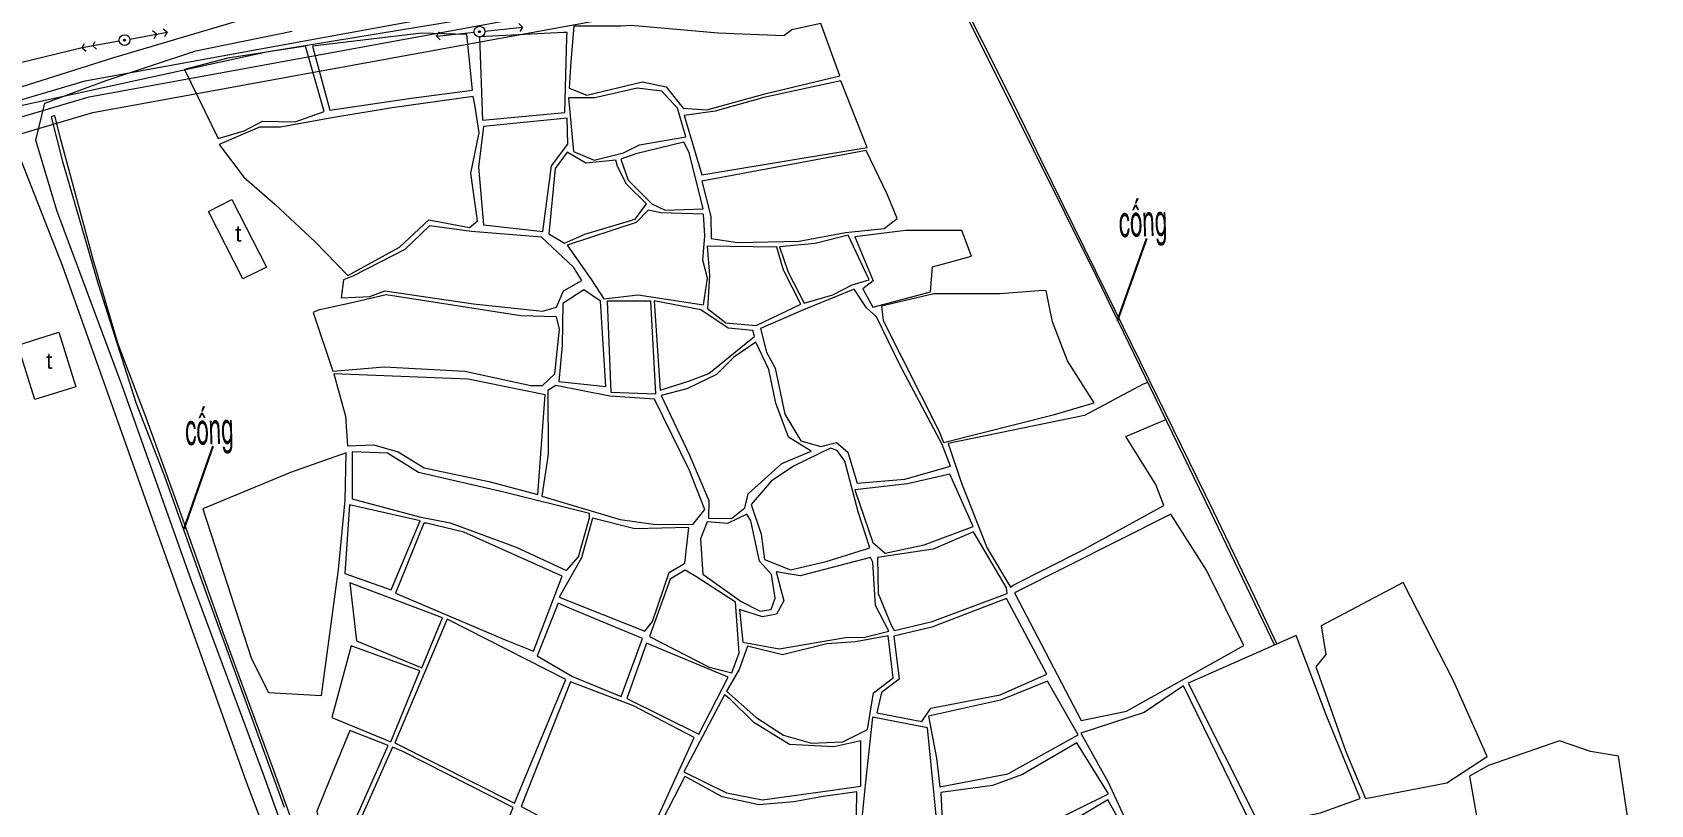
# Model space of a CAD drawing. Header units: metres. Extents: x 0 to 551036, y 0 to 1845929.
# Drawn here: x 547651 to 547950.6, y 1841933.4 to 1842076.3 of the extents above; entities that cross this region are included whole.
import ezdxf

# ---------------------------------------------------------------- set-up
doc = ezdxf.new("R2010")
doc.units = ezdxf.units.M
doc.header["$MEASUREMENT"] = 0
doc.layers.get('Defpoints').update_dxf_attribs({"lineweight": 0})
for name, color, linetype, lineweight in [('BD HH1 KEM TMB$0$caucong', 7, 'Continuous', 0), ('BD HH1 KEM TMB$0$chamnha', 7, 'Continuous', 0), ('BD HH1 KEM TMB$0$Duong BT', 7, 'Continuous', 0), ('BD HH1 KEM TMB$0$duongdapcao', 7, 'Continuous', 0), ('BD HH1 KEM TMB$0$duongdaydien', 7, 'Continuous', 0), ('BD HH1 KEM TMB$0$ghichuthuyetminh', 7, 'Continuous', 0), ('BD HH1 KEM TMB$0$Line7', 7, 'Continuous', 0), ('BD HH1 KEM TMB$0$nha', 7, 'Continuous', 0), ('Level 15', 7, 'Continuous', 0)]:
    doc.layers.add(name, color=color, linetype=linetype, lineweight=lineweight)
doc.styles.add('BD HH1 KEM TMB$0$chamnha', font='', dxfattribs={"height": 4})
doc.styles.add('BD HH1 KEM TMB$0$ghichuduongdien', font='', dxfattribs={"height": 6})
doc.styles.add('BD HH1 KEM TMB$0$Standard', font='txt.shx')
doc.styles.get("Standard").update_dxf_attribs({"font": '', "height": 4})
doc.styles.get('BD HH1 KEM TMB$0$chamnha').set_extended_font_data('.VnArial')
doc.styles.get('BD HH1 KEM TMB$0$ghichuduongdien').set_extended_font_data('.VnArial Narrow')
doc.styles.get('Standard').set_extended_font_data('.VnArial')
doc.dimstyles.get("Standard").update_dxf_attribs({"dimtxt": 0.18, "dimasz": 0.18, "dimexe": 0.18, "dimexo": 0.0625, "dimgap": 0.09, "dimtad": 0, "dimtih": 1, "dimtoh": 1, "dimdec": 4, "dimzin": 0, "dimdsep": 46, "dimtxsty": 'Standard', "dimcen": 0.09, "dimadec": 0, "dimazin": 0, "dimtfac": 1, "dimtdec": 4, "dimtofl": 0, "dimtmove": 0, "dimatfit": 3, "dimfxl": 1, "dimtolj": 1, "dimtzin": 0, "dimarcsym": 0})

# ---------------------------------------------------------------- blocks, each defined once
blk = doc.blocks.new('BD HH1 KEM TMB$0$caothe')
blk.add_hatch(color=256).paths.add_polyline_path([(1.8, 0, 1), (-1.8, 0, 1)])
for p, q in [((-80, 0), (-73.9, 7.3)), ((-10, 0), (-80, 0)), ((-80, 0), (-73.9, -7.3)), ((-60, 0), (-53.9, 7.3)), ((-60, 0), (-53.9, -7.3)), ((10, 0), (80, 0)), ((60, 0), (53.9, 7.3)), ((60, 0), (53.9, -7.3)), ((80, 0), (73.9, 7.3)), ((80, 0), (73.9, -7.3))]:
    blk.add_line(p, q)
for radius in [10, 1.81]:
    blk.add_circle((0, 0), radius)
blk = doc.blocks.new('BD HH1 KEM TMB$0$hathe')
blk.add_hatch(color=256).paths.add_polyline_path([(-1.8, 0, 1), (1.8, 0, 1)])
for p, q in [((-80, 0), (-73.9, 7.3)), ((-80, 0), (-10, 0)), ((-80, 0), (-73.9, -7.3)), ((10, 0), (80, 0)), ((80, 0), (73.9, 7.3)), ((80, 0), (73.9, -7.3))]:
    blk.add_line(p, q)
for radius in [10, 1.81]:
    blk.add_circle((0, 0), radius)

msp = doc.modelspace()

# ---------------------------------------------------------------- linework, layer by layer
at = {"layer": 'BD HH1 KEM TMB$0$caucong', "flags": 128}
for points in [[(547881.42884, 1841963.14867), (547877.38005, 1841971.79253), (547869.71116, 1841987.74631), (547857.78843, 1842012.05068), (547849.83196, 1842028.27869), (547837.9332, 1842052.43788), (547832.73273, 1842063.1275), (547820.84595, 1842086.73823), (547820.39061, 1842086.54466)], [(547820.39061, 1842086.54466), (547830.43206, 1842066.41289), (547847.95068, 1842031.2307), (547869.10005, 1841987.74093), (547880.97301, 1841962.94657)], [(547700.95963, 1841925.19481), (547695.43563, 1841940.41731), (547686.20201, 1841965.56478), (547680.94862, 1841980.36896), (547676.83857, 1841991.71997), (547671.9856, 1842005.16803), (547666.89298, 1842018.62684), (547662.35156, 1842033.87622), (547656.09198, 1842056.95874), (547655.13801, 1842060.92828), (547654.46698, 1842060.69706), (547656.56395, 1842052.45401), (547658.58901, 1842045.46382), (547663.13043, 1842029.75738), (547670.20019, 1842007.64148), (547675.46057, 1841994.21493), (547682.84188, 1841973.43792), (547689.55216, 1841954.98918), (547697.58052, 1841932.97544)]]:
    msp.add_lwpolyline(points, dxfattribs=at)
at = {"layer": 'BD HH1 KEM TMB$0$Duong BT', "flags": 128}
for points in [[(547693.96177, 1842079.88246), (547665.97032, 1842071.63403), (547646.46258, 1842065.43427), (547622.91669, 1842060.5949), (547619.69336, 1842063.43399), (547611.82076, 1842088.06099)], [(547705.13508, 1841907.96775), (547701.66661, 1841917.00553), (547693.7341, 1841939.19134), (547680.43337, 1841974.84671), (547667.55203, 1842011.1312), (547655.53344, 1842043.35063), (547651.6271, 1842056.40616), (547653.29268, 1842063.24042), (547664.64025, 1842067.41303), (547681.26017, 1842072.93528), (547699.10232, 1842076.57018)], [(547406.94033, 1841989.14257), (547410.63222, 1841989.43471), (547430.21186, 1841994.1504), (547457.87978, 1842003.7915), (547513.36503, 1842025.32075), (547534.89221, 1842034.57524), (547562.9915, 1842044.64112), (547614.65073, 1842055.78005), (547641.94512, 1842061.12723), (547647.43317, 1842056.34163), (547656.528, 1842033.08579), (547673.14792, 1841986.38591), (547690.53473, 1841937.84707), (547701.35274, 1841909.13313)]]:
    msp.add_lwpolyline(points, dxfattribs=at)
at = {"layer": 'BD HH1 KEM TMB$0$duongdapcao', "flags": 128}
for points in [[(547771.46549, 1842062.31556), (547775.8751, 1842062.00369), (547786.83922, 1842065.00948), (547800.51141, 1842068.29487), (547796.97653, 1842078.00586), (547791.58434, 1842076.8014), (547790.12246, 1842075.70448), (547777.98404, 1842076.18304), (547761.89136, 1842077.62409), (547759.95017, 1842077.51117), (547751.26276, 1842077.50042), (547750.67561, 1842070.92963), (547750.36406, 1842065.9881), (547753.62334, 1842064.69761), (547763.96436, 1842067.19795), (547768.35, 1842066.27309), (547770.71058, 1842063.26731), (547771.46549, 1842062.31556)], [(547706.0882, 1842061.96605), (547721.11443, 1842064.15452), (547732.47397, 1842065.63322), (547731.45545, 1842075.96258), (547723.05562, 1842076.17766), (547702.87685, 1842073.76658), (547706.0882, 1842061.96605)], [(547749.35752, 1842076.2852), (547733.75612, 1842075.5109), (547734.33128, 1842060.06795), (547749.59717, 1842061.51438), (547749.9207, 1842075.36572), (547750.02854, 1842076.31746), (547749.35752, 1842076.2852)], [(547685.37021, 1842056.67501), (547690.17525, 1842058.12145), (547693.59031, 1842059.91739), (547699.6655, 1842059.77758), (547704.9858, 1842061.71333), (547701.5348, 1842073.76658), (547687.17959, 1842071.55338), (547679.16321, 1842069.43481), (547685.37021, 1842056.67501)], [(547774.94045, 1842049.94292), (547793.16605, 1842052.98096), (547805.58007, 1842055.05114), (547800.71511, 1842067.37539), (547786.44379, 1842064.30508), (547777.44483, 1842061.73484), (547771.68118, 1842060.94441), (547774.94045, 1842049.94292)], [(547732.5938, 1842064.45026), (547717.62748, 1842062.36933), (547706.81914, 1842060.56801), (547696.93346, 1842058.77207), (547693.01514, 1842058.77207), (547685.56194, 1842055.57271), (547690.16327, 1842049.55039), (547695.90296, 1842044.57122), (547703.2603, 1842037.61867), (547709.38343, 1842031.349), (547718.96954, 1842036.56476), (547724.37371, 1842041.65685), (547731.92277, 1842040.23192), (547733.38466, 1842041.44176), (547732.17441, 1842050.28705), (547733.6962, 1842057.75043), (547732.97725, 1842062.58979), (547732.5938, 1842064.45026)], [(547749.98061, 1842060.44972), (547734.48706, 1842058.91725), (547733.61233, 1842051.36784), (547734.52301, 1842040.68897), (547745.52307, 1842039.50602), (547747.12874, 1842051.64745), (547750.14837, 1842055.61573), (547749.98061, 1842060.44972)], [(547759.00354, 1842052.65834), (547753.45558, 1842052.11525), (547749.9926, 1842054.14241), (547747.76382, 1842051.142), (547746.60151, 1842039.05434), (547749.52527, 1842037.30142), (547753.26386, 1842039.0167), (547762.58635, 1842041.7859), (547764.6953, 1842044.63037), (547760.99266, 1842048.21688), (547759.35104, 1842051.49151), (547759.00354, 1842052.65834)], [(547771.5973, 1842056.01901), (547762.74213, 1842053.83592), (547759.93819, 1842052.85729), (547761.30421, 1842049.00193), (547765.66589, 1842044.63037), (547768.17026, 1842043.4259), (547775.19209, 1842043.6625), (547772.59307, 1842054.09317), (547771.5973, 1842056.01901)], [(547774.96442, 1842048.81373), (547776.61802, 1842042.27521), (547776.65397, 1842038.16713), (547781.53091, 1842037.43047), (547792.95036, 1842037.68857), (547801.52993, 1842039.28018), (547808.70754, 1842040.04373), (547811.14001, 1842041.86118), (547809.31865, 1842046.25962), (547805.40033, 1842054.45428), (547774.96442, 1842048.81373)], [(547765.00684, 1842043.4044), (547762.79006, 1842041.14065), (547749.98061, 1842036.94115), (547754.48609, 1842030.54244), (547756.8227, 1842027.04734), (547763.16152, 1842027.784), (547775.24002, 1842025.88589), (547776.02087, 1842030.85479), (547775.12019, 1842034.15583), (547775.47967, 1842038.65644), (547775.27597, 1842042.7), (547767.36743, 1842042.94734), (547765.00684, 1842043.4044)], [(547708.60455, 1842030.54781), (547708.1612, 1842027.18714), (547713.44554, 1842027.42911), (547716.26146, 1842028.48839), (547732.64173, 1842026.09022), (547745.42721, 1842024.75133), (547748.06339, 1842025.47186), (547749.30959, 1842028.48839), (547752.73662, 1842030.44565), (547751.19086, 1842032.88684), (547745.28342, 1842038.40909), (547732.27027, 1842039.51139), (547724.50552, 1842040.50615), (547719.97608, 1842036.17761), (547710.42592, 1842031.26834), (547708.60455, 1842030.54781)], [(547802.06915, 1842038.79624), (547795.95801, 1842037.28529), (547789.33161, 1842036.62391), (547790.96124, 1842031.9351), (547793.90897, 1842026.23002), (547799.22927, 1842027.784), (547802.77613, 1842029.62296), (547805.95153, 1842030.54244), (547802.06915, 1842038.79624)], [(547804.76525, 1842028.8863), (547806.58661, 1842025.50412), (547817.26314, 1842028.34859), (547817.6346, 1842032.95674), (547824.89608, 1842034.91937), (547823.12265, 1842039.66733), (547812.64982, 1842039.69422), (547803.26742, 1842038.47362), (547806.68247, 1842030.36499), (547804.76525, 1842028.8863)], [(547775.947, 1842036.77984), (547776.34242, 1842031.35975), (547776.00691, 1842025.21913), (547779.398, 1842022.61125), (547785.01786, 1842022.0843), (547793.30984, 1842026.0472), (547790.05056, 1842032.31149), (547788.84032, 1842036.56476), (547775.947, 1842036.77984)], [(547748.03943, 1842023.69204), (547741.40104, 1842023.90713), (547716.46517, 1842027.74098), (547709.89868, 1842026.2354), (547703.90736, 1842024.93953), (547702.96073, 1842024.46634), (547706.62742, 1842013.64767), (547716.11767, 1842014.42197), (547731.04804, 1842013.64767), (547743.25835, 1842010.96989), (547745.41523, 1842010.96989), (547747.73986, 1842013.16911), (547748.60261, 1842021.40679), (547748.03943, 1842023.69204)], [(547748.48278, 1842011.74956), (547757.15822, 1842010.81933), (547756.18762, 1842026.56878), (547753.08412, 1842028.6981), (547749.21372, 1842026.14399), (547749.0939, 1842018.40638), (547748.48278, 1842011.74956)], [(547765.47417, 1842026.5634), (547757.38589, 1842026.60104), (547758.08088, 1842009.73316), (547766.40881, 1842009.42129), (547765.47417, 1842026.5634)], [(547766.09727, 1842026.6817), (547767.25958, 1842010.11493), (547772.63979, 1842011.81947), (547776.24656, 1842013.17449), (547783.17253, 1842018.82579), (547784.68234, 1842020.06252), (547784.38278, 1842021.18633), (547779.80541, 1842021.57348), (547774.7727, 1842024.98254), (547766.09727, 1842026.6817)], [(547803.68681, 1841992.93519), (547812.51802, 1841993.66647), (547820.98974, 1841996.07002), (547819.47993, 1842000.05443), (547811.61932, 1842014.79299), (547807.31755, 1842023.67591), (547805.42429, 1842025.38045), (547803.13561, 1842028.78413), (547793.76518, 1842024.9933), (547785.83267, 1842021.54659), (547786.91111, 1842017.1589), (547788.52877, 1842014.21764), (547790.31418, 1842005.70573), (547793.29786, 1842000.75345), (547797.01248, 1841999.66728), (547799.87633, 1842000.40394), (547801.97329, 1841998.62413), (547803.68681, 1841992.93519)], [(547838.17285, 1842028.54217), (547830.16845, 1842027.97757), (547817.92219, 1842027.97757), (547808.20427, 1842025.6493), (547808.51581, 1842023.01991), (547818.86882, 1842002.48487), (547819.7076, 1842000.42007), (547840.24585, 1842005.59819), (547847.59121, 1842007.80279), (547842.66634, 1842015.55653), (547839.88637, 1842022.76181), (547838.72405, 1842028.52066), (547838.17285, 1842028.54217)], [(547776.19863, 1841986.42893), (547780.46445, 1841986.38591), (547782.89693, 1841988.32166), (547783.52002, 1841990.91341), (547789.751, 1841996.52707), (547795.17913, 1841998.84459), (547790.99719, 1842001.44172), (547788.67256, 1842007.70601), (547787.35447, 1842013.95416), (547784.95794, 1842018.98711), (547780.88384, 1842016.1964), (547777.63655, 1842013.02393), (547772.17246, 1842010.39454), (547767.41536, 1842009.15782), (547772.67573, 1841998.11868), (547776.24656, 1841989.7197), (547776.19863, 1841986.42893)], [(547745.91581, 1842009.27405), (547731.64717, 1842012.13671), (547706.77121, 1842013.15836), (547708.94007, 1842005.28095), (547709.32351, 1841999.79095), (547714.22441, 1842000.00604), (547718.74187, 1841998.68328), (547723.51096, 1841995.74739), (547735.48162, 1841993.2363), (547744.59624, 1841990.83008), (547745.91581, 1842009.27405)], [(547745.34333, 1841990.48862), (547759.85431, 1841986.19233), (547766.01339, 1841985.30512), (547773.29883, 1841985.26748), (547775.50364, 1841988.0528), (547772.67573, 1841995.24733), (547766.20511, 1842008.44266), (547757.9251, 1842009.02339), (547747.93158, 1842010.96451), (547746.45772, 1842010.0773), (547746.50565, 1841998.27462), (547745.34333, 1841990.48862)], [(547798.77393, 1841999.38767), (547792.07563, 1841996.13992), (547787.84576, 1841993.3546), (547784.09519, 1841988.98304), (547785.91655, 1841983.45003), (547786.5756, 1841978.80424), (547791.36865, 1841976.86849), (547797.95911, 1841978.41709), (547806.08334, 1841980.9712), (547803.91448, 1841987.62801), (547801.43407, 1841996.95186), (547800.00814, 1841998.96288), (547798.77393, 1841999.38767)], [(547754.12661, 1841987.30001), (547738.28556, 1841991.21452), (547722.48045, 1841994.87631), (547716.72878, 1841998.4897), (547710.17428, 1841998.71016), (547710.17428, 1841989.98855), (547722.64821, 1841986.70853), (547728.316, 1841985.54709), (547740.58622, 1841981.03572), (547749.90872, 1841976.73944), (547752.08956, 1841979.29355), (547754.12661, 1841986.4827), (547754.12661, 1841987.30001)], [(547820.86992, 1841994.59132), (547813.02129, 1841992.77387), (547803.25543, 1841991.65006), (547806.58661, 1841981.93907), (547808.87529, 1841979.92804), (547816.14876, 1841981.51428), (547825.20763, 1841984.88033), (547820.86992, 1841994.59132)], [(547708.80826, 1841976.21786), (547717.38783, 1841973.19595), (547722.80398, 1841985.96112), (547709.71894, 1841988.89163), (547708.80826, 1841976.21786)], [(547723.43906, 1841985.50945), (547718.25058, 1841972.56683), (547738.83676, 1841963.8022), (547743.79757, 1841961.81806), (547749.08192, 1841975.71242), (547730.84434, 1841983.8318), (547723.97828, 1841985.49869), (547723.43906, 1841985.50945)], [(547754.67781, 1841986.4343), (547752.64076, 1841979.08922), (547748.55468, 1841971.81942), (547764.37176, 1841965.54437), (547765.7977, 1841967.29192), (547768.9012, 1841976.34691), (547771.801, 1841978.09446), (547772.55591, 1841984.68675), (547762.53842, 1841984.45016), (547754.67781, 1841986.4343)], [(547783.29235, 1841987.19785), (547779.72153, 1841985.45568), (547775.93501, 1841985.76217), (547774.68882, 1841982.5897), (547775.15614, 1841976.08881), (547782.23788, 1841970.98597), (547785.72483, 1841969.2438), (547787.77386, 1841969.51265), (547788.51679, 1841971.60433), (547787.85774, 1841976.01354), (547785.605, 1841978.49237), (547784.0233, 1841985.95574), (547783.29235, 1841987.19785)], [(547845.21864, 1841948.9561), (547853.59451, 1841950.68752), (547875.29507, 1841962.86659), (547868.40505, 1841976.77708), (547861.8146, 1841987.18709), (547832.82859, 1841972.58296), (547845.21864, 1841948.9561)], [(547811.45156, 1841965.82936), (547817.61064, 1841967.31881), (547831.46257, 1841972.49155), (547831.34274, 1841973.55084), (547825.25556, 1841983.9017), (547817.76641, 1841980.68621), (547807.44936, 1841979.15375), (547807.60513, 1841972.49155), (547810.03761, 1841966.65205), (547810.55286, 1841965.63041), (547811.45156, 1841965.82936)], [(547806.19118, 1841979.15375), (547793.1301, 1841975.78232), (547788.69653, 1841976.52973), (547790.11048, 1841971.1204), (547788.7804, 1841968.68996), (547786.19215, 1841968.17914), (547781.9503, 1841969.51265), (547782.53745, 1841963.4742), (547789.24773, 1841962.25898), (547801.52993, 1841964.33453), (547805.13671, 1841964.37755), (547809.60623, 1841965.51211), (547807.10186, 1841970.29771), (547806.58661, 1841978.29341), (547806.19118, 1841979.15375)], [(547771.8729, 1841976.77708), (547769.08094, 1841975.14783), (547765.2465, 1841964.51198), (547776.31846, 1841958.86067), (547780.5004, 1841957.81752), (547781.85444, 1841961.5277), (547781.15944, 1841970.89456), (547773.83805, 1841975.61563), (547771.8729, 1841976.77708)], [(547711.02505, 1841963.71079), (547723.11553, 1841958.75313), (547726.91403, 1841967.99632), (547709.76687, 1841974.49182), (547711.02505, 1841963.71079)], [(547897.87037, 1841934.56168), (547912.8966, 1841937.45992), (547920.38575, 1841942.29391), (547914.20271, 1841956.21515), (547904.79633, 1841974.54022), (547889.61433, 1841966.52838), (547890.51303, 1841961.1997), (547888.6677, 1841958.91982), (547894.22764, 1841943.27254), (547897.87037, 1841934.56168)], [(547748.35097, 1841970.71712), (547744.43265, 1841960.92547), (547750.97517, 1841957.14001), (547760.02207, 1841953.40294), (547763.98832, 1841964.17322), (547750.89129, 1841969.60406), (547748.35097, 1841970.71712)], [(547831.39068, 1841971.57745), (547817.53874, 1841966.28641), (547810.48097, 1841964.59801), (547811.46354, 1841956.63994), (547808.24021, 1841954.17186), (547807.37746, 1841950.40791), (547815.65747, 1841948.80017), (547817.38297, 1841951.27362), (547830.16845, 1841953.7417), (547838.84388, 1841957.58093), (547831.39068, 1841971.57745)], [(547727.81273, 1841967.73284), (547718.09481, 1841944.85339), (547740.22674, 1841933.70672), (547749.76493, 1841956.54315), (547727.81273, 1841967.73284)], [(547783.4002, 1841962.71603), (547781.84246, 1841958.44126), (547779.49386, 1841954.41921), (547784.95794, 1841949.6121), (547790.05056, 1841946.26219), (547795.26301, 1841944.76736), (547801.03865, 1841945.04697), (547805.628, 1841947.32685), (547806.75437, 1841954.12885), (547810.37312, 1841956.90342), (547809.42649, 1841964.65178), (547803.39923, 1841963.52797), (547798.06695, 1841963.18384), (547789.88281, 1841961.12442), (547783.4002, 1841962.71603)], [(547878.57831, 1841929.59864), (547889.4945, 1841931.88389), (547896.82788, 1841934.52404), (547890.56096, 1841950.05302), (547885.00101, 1841964.73244), (547865.00198, 1841955.86564), (547878.29073, 1841929.48034), (547878.57831, 1841929.59864)], [(547706.42371, 1841949.53145), (547717.3399, 1841945.02546), (547722.75605, 1841958.1509), (547709.98256, 1841962.79669), (547706.42371, 1841949.53145)], [(547764.68331, 1841963.31289), (547761.07654, 1841953.03192), (547774.38925, 1841946.43963), (547779.82937, 1841956.98945), (547764.68331, 1841963.31289)], [(547750.65164, 1841956.14525), (547741.50889, 1841933.07223), (547759.90224, 1841923.32359), (547764.44366, 1841923.68386), (547766.80424, 1841931.07196), (547773.53849, 1841945.84815), (547762.26282, 1841951.68228), (547750.65164, 1841956.14525)], [(547819.03657, 1841936.68024), (547831.64231, 1841939.11606), (547844.61951, 1841946.34284), (547838.95172, 1841956.29581), (547830.24034, 1841952.74694), (547816.89168, 1841949.77342), (547818.41348, 1841942.00892), (547819.03657, 1841936.68024)], [(547856.88973, 1841924.9636), (547876.68506, 1841929.76533), (547864.11527, 1841955.39246), (547856.88973, 1841950.46168), (547845.14675, 1841946.67085), (547850.16747, 1841937.57821), (547856.11086, 1841924.73776), (547856.88973, 1841924.9636)], [(547779.15834, 1841953.72019), (547771.63325, 1841939.46019), (547779.52981, 1841935.5887), (547786.18017, 1841934.30895), (547799.57676, 1841936.18018), (547804.41775, 1841936.83618), (547804.41775, 1841945.22979), (547799.36108, 1841944.13824), (547791.17693, 1841944.51464), (547784.56251, 1841948.60121), (547780.2248, 1841952.90825), (547779.15834, 1841953.72019)], [(547806.55066, 1841949.60135), (547805.18464, 1841937.00287), (547804.35784, 1841928.37266), (547812.94939, 1841929.4911), (547818.70106, 1841927.67365), (547816.75987, 1841947.61721), (547806.55066, 1841949.60135)], [(547709.79084, 1841947.15478), (547706.48363, 1841939.16445), (547703.65572, 1841932.19576), (547705.64484, 1841922.01696), (547708.67645, 1841925.87233), (547716.86059, 1841944.36946), (547709.79084, 1841947.15478)], [(547717.66343, 1841944.05759), (547709.5392, 1841925.74328), (547723.84647, 1841918.03255), (547730.389, 1841913.92447), (547736.3923, 1841924.02799), (547739.99907, 1841932.8679), (547719.55669, 1841943.24565), (547717.66343, 1841944.05759)], [(547825.11177, 1841921.10286), (547833.29591, 1841927.0499), (547850.23937, 1841935.43276), (547844.36788, 1841944.84802), (547834.32642, 1841938.98701), (547828.79044, 1841936.96523), (547819.20433, 1841935.64247), (547819.61174, 1841926.67889), (547825.11177, 1841921.10286)], [(547939.49806, 1841943.26716), (547933.79432, 1841945.19753), (547920.6254, 1841940.67541), (547917.11449, 1841938.69127), (547918.79206, 1841929.18998), (547929.06118, 1841923.90432), (547931.6015, 1841917.67767), (547937.19739, 1841919.86613), (547947.07109, 1841926.72728), (547944.72249, 1841942.40145), (547939.49806, 1841943.26716)], [(547771.801, 1841938.6375), (547767.7988, 1841930.86763), (547772.26833, 1841928.27588), (547772.44806, 1841925.93685), (547772.17246, 1841923.06549), (547782.82503, 1841926.21646), (547788.09739, 1841925.34537), (547795.15517, 1841922.62995), (547799.43297, 1841922.25356), (547802.02122, 1841923.78602), (547803.555, 1841927.24886), (547803.63888, 1841935.7984), (547797.43187, 1841934.92194), (547791.96779, 1841933.9218), (547785.49716, 1841933.36259), (547778.72697, 1841934.83053), (547773.10711, 1841937.94923), (547771.801, 1841938.6375)], [(547844.99097, 1841917.54862), (547855.36794, 1841924.93671), (547850.15549, 1841934.31433), (547843.99641, 1841930.67943), (547834.66194, 1841925.43678), (547844.99097, 1841917.54862)]]:
    msp.add_lwpolyline(points, close=True, dxfattribs=at)
for points in [[(547755.15711, 1842064.21367), (547750.25621, 1842064.21367), (547751.19086, 1842054.26071), (547754.98936, 1842052.69598), (547760.45344, 1842054.051), (547763.41315, 1842055.5512), (547771.98074, 1842057.00839), (547770.44696, 1842062.33169), (547767.55915, 1842065.46115), (547762.99376, 1842065.98273), (547755.15711, 1842064.21367)], [(547857.53744, 1842011.51731), (547856.65008, 1842011.20648), (547845.82976, 1842005.41), (547820.57035, 1842000.22112), (547823.06274, 1841992.89755), (547827.75993, 1841980.86366), (547832.10963, 1841973.63687), (547832.57696, 1841974.0509), (547845.3145, 1841980.46037), (547860.49651, 1841988.74644), (547859.01066, 1841992.66633), (547853.47468, 1842001.56001), (547860.84869, 1842004.70832)], [(547682.54231, 1841988.17648), (547691.52929, 1841960.37163), (547694.68073, 1841954.15035), (547704.53046, 1841953.61265), (547707.68189, 1841976.92764), (547708.90412, 1841989.68206), (547709.07188, 1841998.50583), (547698.79077, 1841994.86555), (547682.54231, 1841988.17648)]]:
    msp.add_lwpolyline(points, dxfattribs=at)
at = {"layer": 'BD HH1 KEM TMB$0$duongdaydien', "flags": 128}
msp.add_lwpolyline([(547660.17512, 1842073.45711), (547641.86485, 1842069.06172)], dxfattribs=at)
at = {"layer": 'BD HH1 KEM TMB$0$Line7', "color": 7, "flags": 128}
for points in [[(547244.75993, 1841942.61824), (547353.67218, 1841993.24214), (547454.85171, 1842006.55876), (547660.77425, 1842067.35435), (547814.77334, 1842095.50202), (547891.79164, 1842137.20629), (547999.58168, 1842168.55117), (548057.17261, 1842197.72398), (548110.3341, 1842221.87445), (548150.01338, 1842240.72661), (548178.72365, 1842245.05815), (548218.79285, 1842229.72757), (548265.29558, 1842214.16635), (548304.51484, 1842209.25956), (548346.56974, 1842211.63666)], [(547246.02445, 1841939.89777), (547354.51963, 1841990.32781), (547455.47598, 1842003.61505), (547661.47064, 1842064.43193), (547815.78218, 1842092.63671), (547892.93771, 1842134.41529), (548000.68788, 1842165.74858), (548058.47143, 1842195.01896), (548111.59832, 1842219.15371), (548150.89986, 1842237.82641), (548178.38974, 1842241.97382), (548217.78038, 1842226.90286), (548264.6268, 1842211.22663), (548304.41244, 1842206.24898), (548346.36613, 1842208.62036)], [(547247.28896, 1841937.17729), (547355.36708, 1841987.41347), (547456.10024, 1842000.67134), (547662.16704, 1842061.50952), (547816.79101, 1842089.7714), (547894.08378, 1842131.62429), (548001.79407, 1842162.94599), (548059.77025, 1842192.31394), (548112.86253, 1842216.43297), (548151.78634, 1842234.9262), (548178.05584, 1842238.8895), (548216.76791, 1842224.07815), (548263.95802, 1842208.28691), (548304.31004, 1842203.23841), (548346.16251, 1842205.60406)]]:
    msp.add_lwpolyline(points, dxfattribs=at)
at = {"layer": 'BD HH1 KEM TMB$0$nha', "flags": 128}
for points in [[(547683.59678, 1842043.21082), (547687.9345, 1842045.4208), (547694.30815, 1842032.91067), (547689.97044, 1842030.70069), (547683.59678, 1842043.21082)], [(547648.25997, 1842018.47628), (547655.86895, 1842020.8422), (547659.01138, 1842010.73587), (547651.40241, 1842008.36996), (547648.25997, 1842018.47628)]]:
    msp.add_lwpolyline(points, close=True, dxfattribs=at)
at = {"layer": 'Defpoints', "color": 1, "flags": 128}
msp.add_lwpolyline([(548178.13192, 1842242.67943), (548144.35329, 1842236.6833), (548090.86278, 1842210.00226), (548031.21187, 1842181.21057), (547991.34695, 1842163.42067), (547892.93771, 1842134.41529), (547815.78218, 1842092.63671), (547694.35719, 1842072.65998), (547635.21894, 1842059.80952), (547405.07827, 1841990.93223), (547366.72636, 1841990.53063)], dxfattribs=at)

# ---------------------------------------------------------------- block references
at = {"layer": 'BD HH1 KEM TMB$0$duongdaydien', "xscale": 0.1, "yscale": 0.1, "zscale": 0.1}
for name, p, rotation in [('BD HH1 KEM TMB$0$caothe', (547668.04332, 1842074.90329), 10.41476184142751), ('BD HH1 KEM TMB$0$hathe', (547733.79207, 1842076.46802), 6.007999189088071)]:
    msp.add_blockref(name, p, dxfattribs=dict(at, rotation=rotation))

# ---------------------------------------------------------------- texts
at = {"layer": 'BD HH1 KEM TMB$0$chamnha', "style": 'BD HH1 KEM TMB$0$chamnha'}
for p in [(547688.52165, 1842037.61329), (547653.52035, 1842014.07784)]:
    msp.add_text('t', height=3, dxfattribs=at).set_placement(p)
at = {"layer": 'BD HH1 KEM TMB$0$ghichuthuyetminh', "linetype": 'ByBlock', "style": 'BD HH1 KEM TMB$0$ghichuduongdien', "width": 0.6}
for p in [(547852.25245, 1842038.4415), (547679.36246, 1841999.95314)]:
    msp.add_text('cèng', height=6, rotation=1.8202087, dxfattribs=at).set_placement(p)

# ---------------------------------------------------------------- leaders
at = {"layer": 'Level 15'}
for points in [[(547851.95134, 1842022.95637), (547857.32387, 1842038.21915)], [(547679.06135, 1841984.468), (547684.43389, 1841999.73078)]]:
    msp.add_leader(points, dimstyle='Standard', override={"dimtxsty": 'BD HH1 KEM TMB$0$Standard'}, dxfattribs=at)

doc.saveas('drawing.dxf')
